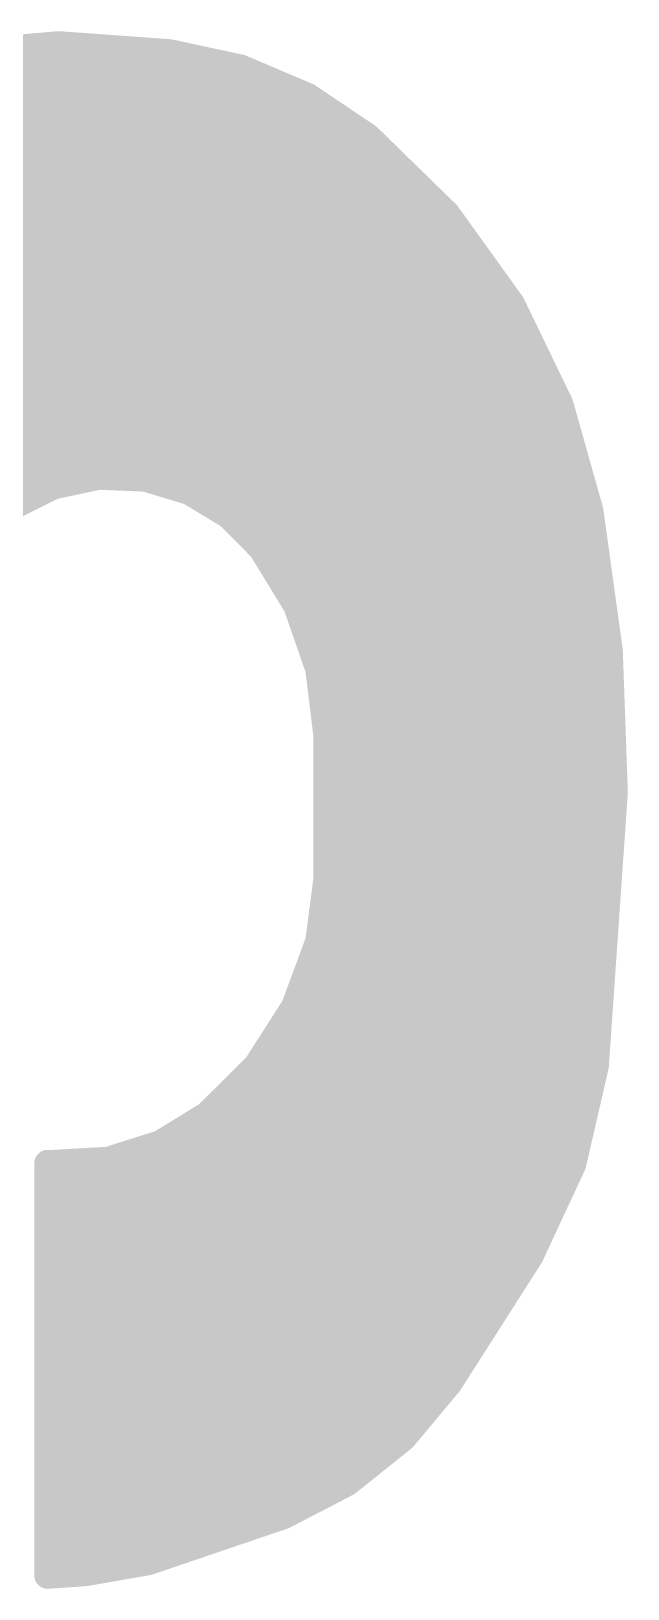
# Model space of a CAD drawing. Extents: x -27 to 80, y -11 to 53.
# Drawn here: x 22.032 to 22.591, y 29.591 to 31.051 of the extents above; entities that cross this region are included whole.
import ezdxf

# ---------------------------------------------------------------- set-up
doc = ezdxf.new("R2010")
doc.units = 0
doc.layers.add('21', color=53, linetype='CONTINUOUS')

msp = doc.modelspace()

# ---------------------------------------------------------------- linework, layer by layer
at = {"layer": '21', "const_width": 0.0254}
for points in [[(22.0574, 31.0388), (21.9519, 31.0294)], [(22.1615, 31.0312), (22.0574, 31.0388)], [(22.2279, 31.0169), (22.1615, 31.0312)], [(21.9045, 31.0134), (22.2362, 31.0134)], [(22.2905, 30.9903), (22.2279, 31.0169)], [(21.8392, 30.988), (22.294, 30.988)], [(22.3469, 30.9524), (22.2905, 30.9903)], [(21.8021, 30.9626), (22.3317, 30.9626)], [(22.4212, 30.8798), (22.3469, 30.9524)], [(21.7754, 30.9372), (22.3625, 30.9372)], [(21.7567, 30.9118), (22.3885, 30.9118)], [(21.738, 30.8864), (22.4145, 30.8864)], [(22.4818, 30.7954), (22.4212, 30.8798)], [(21.7208, 30.861), (22.4347, 30.861)], [(21.7071, 30.8356), (22.453, 30.8356)], [(22.3317, 30.7289), (21.9989, 30.8407)], [(21.9913, 30.8305), (22.3164, 30.7213)], [(21.956, 30.8102), (22.0897, 30.8102)], [(22.0517, 30.8102), (22.4712, 30.8102)], [(22.527, 30.7019), (22.4818, 30.7954)], [(21.9412, 30.7848), (22.1653, 30.7848)], [(22.1274, 30.7848), (22.487, 30.7848)], [(21.9265, 30.7594), (22.2409, 30.7594)], [(22.203, 30.7594), (22.4992, 30.7594)], [(21.9117, 30.734), (22.3165, 30.734)], [(22.2786, 30.734), (22.5115, 30.734)], [(22.3164, 30.7213), (22.4053, 30.3276)], [(22.4231, 30.3174), (22.3317, 30.7289)], [(21.8969, 30.7086), (22.3362, 30.7086)], [(22.3193, 30.7086), (22.5237, 30.7086)], [(22.5552, 30.6019), (22.527, 30.7019)], [(21.8822, 30.6832), (22.3419, 30.6832)], [(22.325, 30.6832), (22.5322, 30.6832)], [(21.8674, 30.6578), (22.3475, 30.6578)], [(22.3307, 30.6578), (22.5394, 30.6578)], [(21.8526, 30.6324), (22.0864, 30.6324)], [(22.0524, 30.6251), (22.095, 30.6342)], [(22.095, 30.6342), (22.1386, 30.6324)], [(22.1386, 30.6324), (22.1802, 30.6198)], [(22.1386, 30.6324), (22.3531, 30.6324)], [(22.3365, 30.6324), (22.5466, 30.6324)], [(22.0134, 30.6056), (22.0524, 30.6251)], [(22.1802, 30.6198), (22.2174, 30.5973)], [(22.2014, 30.607), (22.3588, 30.607)], [(22.3422, 30.607), (22.5538, 30.607)], [(22.5734, 30.4704), (22.5552, 30.6019)], [(22.2174, 30.5973), (22.2479, 30.5664)], [(22.2329, 30.5816), (22.3644, 30.5816)], [(22.3479, 30.5816), (22.558, 30.5816)], [(22.2479, 30.5664), (22.2806, 30.5128)], [(22.2541, 30.5562), (22.3701, 30.5562)], [(22.3537, 30.5562), (22.5615, 30.5562)], [(22.2696, 30.5308), (22.3757, 30.5308)], [(22.3594, 30.5308), (22.5651, 30.5308)], [(22.2806, 30.5128), (22.3012, 30.4534)], [(22.2831, 30.5054), (22.3813, 30.5054)], [(22.3651, 30.5054), (22.5686, 30.5054)], [(22.292, 30.48), (22.387, 30.48)], [(22.3709, 30.48), (22.5721, 30.48)], [(22.5781, 30.3378), (22.5734, 30.4704)], [(22.3008, 30.4546), (22.3926, 30.4546)], [(22.3766, 30.4546), (22.574, 30.4546)], [(22.3012, 30.4534), (22.3088, 30.3911)], [(22.3041, 30.4292), (22.3983, 30.4292)], [(22.3824, 30.4292), (22.5749, 30.4292)], [(22.3072, 30.4038), (22.4039, 30.4038)], [(22.3881, 30.4038), (22.5758, 30.4038)], [(22.3088, 30.3911), (22.3088, 30.2565)], [(22.3088, 30.3784), (22.4096, 30.3784)], [(22.3938, 30.3784), (22.5767, 30.3784)], [(22.3088, 30.353), (22.4152, 30.353)], [(22.3996, 30.353), (22.5776, 30.353)], [(22.5603, 30.0812), (22.5781, 30.3378)], [(22.4053, 30.3276), (22.0472, 29.6037)], [(22.3088, 30.3276), (22.4208, 30.3276)], [(22.4053, 30.3276), (22.5774, 30.3276)], [(22.0472, 29.6037), (22.4231, 30.3174)], [(22.3088, 30.3022), (22.4151, 30.3022)], [(22.3927, 30.3022), (22.5756, 30.3022)], [(22.3088, 30.2768), (22.4017, 30.2768)], [(22.3802, 30.2768), (22.5739, 30.2768)], [(22.3088, 30.2565), (22.3012, 30.1981)], [(22.3081, 30.2514), (22.3883, 30.2514)], [(22.3676, 30.2514), (22.5721, 30.2514)], [(22.3048, 30.226), (22.375, 30.226)], [(22.355, 30.226), (22.5703, 30.226)], [(22.3012, 30.1981), (22.2786, 30.1368)], [(22.3015, 30.2006), (22.3616, 30.2006)], [(22.3425, 30.2006), (22.5686, 30.2006)], [(22.2928, 30.1752), (22.3482, 30.1752)], [(22.3299, 30.1752), (22.5668, 30.1752)], [(22.2834, 30.1498), (22.3348, 30.1498)], [(22.3173, 30.1498), (22.5651, 30.1498)], [(22.2786, 30.1368), (22.2434, 30.0817)], [(22.2707, 30.1244), (22.3214, 30.1244)], [(22.3048, 30.1244), (22.5633, 30.1244)], [(22.2544, 30.099), (22.3081, 30.099)], [(22.2922, 30.099), (22.5615, 30.099)], [(22.2434, 30.0817), (22.1971, 30.0355)], [(22.5391, 29.9891), (22.5603, 30.0812)], [(22.2353, 30.0736), (22.2947, 30.0736)], [(22.2797, 30.0736), (22.5585, 30.0736)], [(22.2098, 30.0482), (22.2813, 30.0482)], [(22.2671, 30.0482), (22.5527, 30.0482)], [(22.1971, 30.0355), (22.1531, 30.0084)], [(22.1765, 30.0228), (22.2679, 30.0228)], [(22.2545, 30.0228), (22.5468, 30.0228)], [(22.1531, 30.0084), (22.1039, 29.9928)], [(22.0523, 29.9898), (22.0472, 29.9898)], [(22.0472, 29.9898), (22.0472, 29.6037)], [(22.1039, 29.9928), (22.0523, 29.9898)], [(22.1184, 29.9974), (22.2546, 29.9974)], [(22.242, 29.9974), (22.541, 29.9974)], [(22.4993, 29.9034), (22.5391, 29.9891)], [(22.0472, 29.972), (22.2412, 29.972)], [(22.2294, 29.972), (22.5311, 29.972)], [(22.0472, 29.9466), (22.2278, 29.9466)], [(22.2168, 29.9466), (22.5193, 29.9466)], [(22.0472, 29.9212), (22.2144, 29.9212)], [(22.2043, 29.9212), (22.5076, 29.9212)], [(22.4231, 29.784), (22.4993, 29.9034)], [(22.0472, 29.8958), (22.201, 29.8958)], [(22.1917, 29.8958), (22.4944, 29.8958)], [(22.0472, 29.8704), (22.1877, 29.8704)], [(22.1791, 29.8704), (22.4782, 29.8704)], [(22.0472, 29.845), (22.1743, 29.845)], [(22.1666, 29.845), (22.462, 29.845)], [(22.0472, 29.8196), (22.1609, 29.8196)], [(22.154, 29.8196), (22.4458, 29.8196)], [(22.0472, 29.7942), (22.1475, 29.7942)], [(22.1414, 29.7942), (22.4296, 29.7942)], [(22.3801, 29.7325), (22.4231, 29.784)], [(22.0472, 29.7688), (22.1342, 29.7688)], [(22.1289, 29.7688), (22.4104, 29.7688)], [(22.0472, 29.7434), (22.1208, 29.7434)], [(22.1163, 29.7434), (22.3891, 29.7434)], [(22.3277, 29.6905), (22.3801, 29.7325)], [(22.0472, 29.718), (22.1074, 29.718)], [(22.1037, 29.718), (22.362, 29.718)], [(22.0472, 29.6926), (22.094, 29.6926)], [(22.0912, 29.6926), (22.3303, 29.6926)], [(22.2682, 29.6596), (22.3277, 29.6905)], [(22.0472, 29.6672), (22.0806, 29.6672)], [(22.0786, 29.6672), (22.2828, 29.6672)], [(22.1412, 29.6164), (22.2682, 29.6596)], [(22.0472, 29.6418), (22.0673, 29.6418)], [(22.0661, 29.6418), (22.2159, 29.6418)], [(22.0472, 29.6164), (22.0539, 29.6164)], [(22.0535, 29.6164), (22.1412, 29.6164)], [(22.0828, 29.6062), (22.1412, 29.6164)], [(22.0472, 29.6037), (22.0828, 29.6062)]]:
    msp.add_lwpolyline(points, dxfattribs=at)
at = {"layer": '21', "const_width": 0.0127}
for points in [[(22.0579, 31.0451, 1), (22.0569, 31.0325)], [(22.058, 31.0325, 1), (22.0568, 31.0451)], [(22.1628, 31.0374, 1), (22.1602, 31.025)], [(22.161, 31.0249, 1), (22.162, 31.0375)], [(22.2304, 31.0228, 1), (22.2255, 31.0111)], [(22.2266, 31.0107, 1), (22.2293, 31.0231)], [(22.2362, 31.007, 1), (22.2362, 31.0198)], [(22.294, 30.9956, 1), (22.287, 30.9851)], [(22.288, 30.9845, 1), (22.293, 30.9962)], [(22.294, 30.9817, 1), (22.294, 30.9944)], [(22.3317, 30.9563, 1), (22.3317, 30.969)], [(22.3513, 30.9569, 1), (22.3425, 30.9479)], [(22.3434, 30.9471, 1), (22.3504, 30.9577)], [(22.3625, 30.9308, 1), (22.3625, 30.9436)], [(22.3885, 30.9055, 1), (22.3885, 30.9182)], [(22.4145, 30.8801, 1), (22.4145, 30.8928)], [(22.4264, 30.8835, 1), (22.416, 30.8761)], [(22.4168, 30.8753, 1), (22.4256, 30.8843)], [(22.4347, 30.8546, 1), (22.4347, 30.8674)], [(22.453, 30.8293, 1), (22.453, 30.842)], [(22.0517, 30.8166, 1), (22.0517, 30.8039)], [(22.0897, 30.8039, 1), (22.0897, 30.8166)], [(22.4712, 30.8039, 1), (22.4712, 30.8166)], [(22.4876, 30.7982, 1), (22.4761, 30.7927)], [(22.4767, 30.7917, 1), (22.487, 30.7991)], [(22.1274, 30.7912, 1), (22.1274, 30.7784)], [(22.1653, 30.7784, 1), (22.1653, 30.7912)], [(22.487, 30.7784, 1), (22.487, 30.7912)], [(22.203, 30.7658, 1), (22.203, 30.7531)], [(22.2409, 30.7531, 1), (22.2409, 30.7658)], [(22.4992, 30.7531, 1), (22.4992, 30.7658)], [(22.2786, 30.7404, 1), (22.2786, 30.7277)], [(22.3165, 30.7277, 1), (22.3165, 30.7404)], [(22.5115, 30.7277, 1), (22.5115, 30.7404)], [(22.3226, 30.7227, 1), (22.3102, 30.7199)], [(22.3144, 30.7153, 1), (22.3184, 30.7273)], [(22.3379, 30.7303, 1), (22.3255, 30.7275)], [(22.3297, 30.7229, 1), (22.3337, 30.7349)], [(22.3193, 30.715, 1), (22.3193, 30.7022)], [(22.3362, 30.7022, 1), (22.3362, 30.715)], [(22.5237, 30.7022, 1), (22.5237, 30.715)], [(22.5331, 30.7036, 1), (22.5208, 30.7001)], [(22.5212, 30.6991, 1), (22.5327, 30.7046)], [(22.325, 30.6896, 1), (22.325, 30.6769)], [(22.3419, 30.6769, 1), (22.3419, 30.6896)], [(22.5322, 30.6769, 1), (22.5322, 30.6896)], [(22.3307, 30.6642, 1), (22.3307, 30.6515)], [(22.3475, 30.6515, 1), (22.3475, 30.6642)], [(22.5394, 30.6515, 1), (22.5394, 30.6642)], [(22.0864, 30.626, 1), (22.0864, 30.6388)], [(22.0953, 30.6406, 1), (22.0948, 30.6279)], [(22.0963, 30.628, 1), (22.0937, 30.6405)], [(22.1386, 30.6388, 1), (22.1386, 30.626)], [(22.1404, 30.6385, 1), (22.1368, 30.6263)], [(22.1383, 30.6261, 1), (22.1389, 30.6387)], [(22.3365, 30.6388, 1), (22.3365, 30.626)], [(22.3531, 30.626, 1), (22.3531, 30.6388)], [(22.5466, 30.626, 1), (22.5466, 30.6388)], [(22.051, 30.6313, 1), (22.0537, 30.6189)], [(22.0552, 30.6194, 1), (22.0495, 30.6308)], [(22.1835, 30.6252, 1), (22.1769, 30.6144)], [(22.1783, 30.6137, 1), (22.182, 30.6259)], [(22.2014, 30.6134, 1), (22.2014, 30.6007)], [(22.3422, 30.6134, 1), (22.3422, 30.6007)], [(22.3588, 30.6007, 1), (22.3588, 30.6134)], [(22.5615, 30.6028, 1), (22.5489, 30.601)], [(22.5538, 30.6007, 1), (22.5538, 30.6134)], [(22.2219, 30.6018, 1), (22.2129, 30.5929)], [(22.2141, 30.5919, 1), (22.2207, 30.6028)], [(22.5491, 30.6002, 1), (22.5613, 30.6036)], [(22.2329, 30.588, 1), (22.2329, 30.5753)], [(22.3479, 30.588, 1), (22.3479, 30.5753)], [(22.3644, 30.5753, 1), (22.3644, 30.588)], [(22.558, 30.5753, 1), (22.558, 30.588)], [(22.2533, 30.5697, 1), (22.2425, 30.5631)], [(22.2434, 30.5619, 1), (22.2524, 30.5709)], [(22.2541, 30.5626, 1), (22.2541, 30.5498)], [(22.3537, 30.5626, 1), (22.3537, 30.5498)], [(22.3701, 30.5498, 1), (22.3701, 30.5626)], [(22.5615, 30.5498, 1), (22.5615, 30.5626)], [(22.2696, 30.5372, 1), (22.2696, 30.5245)], [(22.3594, 30.5372, 1), (22.3594, 30.5245)], [(22.3757, 30.5245, 1), (22.3757, 30.5372)], [(22.5651, 30.5245, 1), (22.5651, 30.5372)], [(22.2866, 30.5148, 1), (22.2746, 30.5107)], [(22.2751, 30.5095, 1), (22.286, 30.5161)], [(22.2831, 30.5118, 1), (22.2831, 30.4991)], [(22.3651, 30.5118, 1), (22.3651, 30.4991)], [(22.3813, 30.4991, 1), (22.3813, 30.5118)], [(22.5686, 30.4991, 1), (22.5686, 30.5118)], [(22.292, 30.4864, 1), (22.292, 30.4736)], [(22.3709, 30.4864, 1), (22.3709, 30.4736)], [(22.387, 30.4736, 1), (22.387, 30.4864)], [(22.5798, 30.4707, 1), (22.5671, 30.4702)], [(22.5721, 30.4736, 1), (22.5721, 30.4864)], [(22.3008, 30.461, 1), (22.3008, 30.4483)], [(22.3766, 30.461, 1), (22.3766, 30.4483)], [(22.3926, 30.4483, 1), (22.3926, 30.461)], [(22.5671, 30.4696, 1), (22.5797, 30.4713)], [(22.574, 30.4483, 1), (22.574, 30.461)], [(22.3075, 30.4542, 1), (22.2949, 30.4527)], [(22.2952, 30.4514, 1), (22.3072, 30.4555)], [(22.3041, 30.4356, 1), (22.3041, 30.4229)], [(22.3824, 30.4356, 1), (22.3824, 30.4229)], [(22.3983, 30.4229, 1), (22.3983, 30.4356)], [(22.5749, 30.4229, 1), (22.5749, 30.4356)], [(22.3072, 30.4102, 1), (22.3072, 30.3974)], [(22.3881, 30.4102, 1), (22.3881, 30.3974)], [(22.4039, 30.3974, 1), (22.4039, 30.4102)], [(22.5758, 30.3974, 1), (22.5758, 30.4102)], [(22.3152, 30.3911, 1), (22.3025, 30.3911)], [(22.3025, 30.3903, 1), (22.3151, 30.3919)], [(22.3088, 30.3848, 1), (22.3088, 30.3721)], [(22.3938, 30.3848, 1), (22.3938, 30.3721)], [(22.4096, 30.3721, 1), (22.4096, 30.3848)], [(22.5767, 30.3721, 1), (22.5767, 30.3848)], [(22.3088, 30.3594, 1), (22.3088, 30.3467)], [(22.3996, 30.3594, 1), (22.3996, 30.3467)], [(22.4152, 30.3467, 1), (22.4152, 30.3594)], [(22.5776, 30.3467, 1), (22.5776, 30.3594)], [(22.5844, 30.3374, 1), (22.5718, 30.3382)], [(22.3088, 30.334, 1), (22.3088, 30.3212)], [(22.4053, 30.334, 1), (22.4053, 30.3212)], [(22.411, 30.3248, 1), (22.3996, 30.3304)], [(22.4208, 30.3212, 1), (22.4208, 30.334)], [(22.5718, 30.3376, 1), (22.5844, 30.338)], [(22.5774, 30.3212, 1), (22.5774, 30.334)], [(22.3991, 30.3262, 1), (22.4115, 30.329)], [(22.4169, 30.316, 1), (22.4293, 30.3188)], [(22.4287, 30.3144, 1), (22.4175, 30.3204)], [(22.3088, 30.3086, 1), (22.3088, 30.2959)], [(22.3927, 30.3086, 1), (22.3927, 30.2959)], [(22.4151, 30.2959, 1), (22.4151, 30.3086)], [(22.5756, 30.2959, 1), (22.5756, 30.3086)], [(22.3088, 30.2832, 1), (22.3088, 30.2705)], [(22.3802, 30.2832, 1), (22.3802, 30.2705)], [(22.4017, 30.2705, 1), (22.4017, 30.2832)], [(22.5739, 30.2705, 1), (22.5739, 30.2832)], [(22.3081, 30.2578, 1), (22.3081, 30.245)], [(22.3151, 30.2557, 1), (22.3025, 30.2573)], [(22.3025, 30.2565, 1), (22.3152, 30.2565)], [(22.3676, 30.2578, 1), (22.3676, 30.245)], [(22.3883, 30.245, 1), (22.3883, 30.2578)], [(22.5721, 30.245, 1), (22.5721, 30.2578)], [(22.3048, 30.2324, 1), (22.3048, 30.2197)], [(22.355, 30.2324, 1), (22.355, 30.2197)], [(22.375, 30.2197, 1), (22.375, 30.2324)], [(22.5703, 30.2197, 1), (22.5703, 30.2324)], [(22.2949, 30.1989, 1), (22.3075, 30.1973)], [(22.3015, 30.207, 1), (22.3015, 30.1943)], [(22.3072, 30.1959, 1), (22.2952, 30.2003)], [(22.3425, 30.207, 1), (22.3425, 30.1943)], [(22.3616, 30.1943, 1), (22.3616, 30.207)], [(22.5686, 30.1943, 1), (22.5686, 30.207)], [(22.2928, 30.1816, 1), (22.2928, 30.1688)], [(22.3299, 30.1816, 1), (22.3299, 30.1688)], [(22.3482, 30.1688, 1), (22.3482, 30.1816)], [(22.5668, 30.1688, 1), (22.5668, 30.1816)], [(22.2834, 30.1562, 1), (22.2834, 30.1435)], [(22.3173, 30.1562, 1), (22.3173, 30.1435)], [(22.3348, 30.1435, 1), (22.3348, 30.1562)], [(22.5651, 30.1435, 1), (22.5651, 30.1562)], [(22.284, 30.1333, 1), (22.2733, 30.1402)], [(22.2707, 30.1308, 1), (22.2707, 30.1181)], [(22.2727, 30.1389, 1), (22.2846, 30.1346)], [(22.3048, 30.1308, 1), (22.3048, 30.1181)], [(22.3214, 30.1181, 1), (22.3214, 30.1308)], [(22.5633, 30.1181, 1), (22.5633, 30.1308)], [(22.2544, 30.1054, 1), (22.2544, 30.0926)], [(22.2922, 30.1054, 1), (22.2922, 30.0926)], [(22.3081, 30.0926, 1), (22.3081, 30.1054)], [(22.5615, 30.0926, 1), (22.5615, 30.1054)], [(22.238, 30.0851, 1), (22.2487, 30.0783)], [(22.2478, 30.0772, 1), (22.2389, 30.0862)], [(22.554, 30.0816, 1), (22.5666, 30.0808)], [(22.5665, 30.0798, 1), (22.5541, 30.0826)], [(22.2353, 30.08, 1), (22.2353, 30.0673)], [(22.2797, 30.08, 1), (22.2797, 30.0673)], [(22.2947, 30.0673, 1), (22.2947, 30.08)], [(22.5585, 30.0673, 1), (22.5585, 30.08)], [(22.2098, 30.0546, 1), (22.2098, 30.0419)], [(22.2671, 30.0546, 1), (22.2671, 30.0419)], [(22.2813, 30.0419, 1), (22.2813, 30.0546)], [(22.5527, 30.0419, 1), (22.5527, 30.0546)], [(22.1926, 30.04, 1), (22.2016, 30.031)], [(22.2004, 30.0301, 1), (22.1938, 30.0409)], [(22.1765, 30.0292, 1), (22.1765, 30.0164)], [(22.2545, 30.0292, 1), (22.2545, 30.0164)], [(22.2679, 30.0164, 1), (22.2679, 30.0292)], [(22.5468, 30.0164, 1), (22.5468, 30.0292)], [(22.1498, 30.0138, 1), (22.1565, 30.003)], [(22.155, 30.0023, 1), (22.1512, 30.0144)], [(22.0536, 29.9898, 1), (22.0408, 29.9898)], [(22.0472, 29.9962, 1), (22.0472, 29.9835)], [(22.0519, 29.9961, 1), (22.0527, 29.9835)], [(22.0523, 29.9835, 1), (22.0523, 29.9962)], [(22.102, 29.9989, 1), (22.1058, 29.9868)], [(22.1042, 29.9865, 1), (22.1035, 29.9992)], [(22.1184, 30.0038, 1), (22.1184, 29.9911)], [(22.242, 30.0038, 1), (22.242, 29.9911)], [(22.2546, 29.9911, 1), (22.2546, 30.0038)], [(22.5448, 29.9864, 1), (22.5333, 29.9918)], [(22.541, 29.9911, 1), (22.541, 30.0038)], [(22.5329, 29.9905, 1), (22.5453, 29.9877)], [(22.0472, 29.9784, 1), (22.0472, 29.9657)], [(22.2294, 29.9784, 1), (22.2294, 29.9657)], [(22.2412, 29.9657, 1), (22.2412, 29.9784)], [(22.5311, 29.9657, 1), (22.5311, 29.9784)], [(22.0472, 29.953, 1), (22.0472, 29.9402)], [(22.2168, 29.953, 1), (22.2168, 29.9402)], [(22.2278, 29.9402, 1), (22.2278, 29.953)], [(22.5193, 29.9402, 1), (22.5193, 29.953)], [(22.0472, 29.9276, 1), (22.0472, 29.9149)], [(22.2043, 29.9276, 1), (22.2043, 29.9149)], [(22.2144, 29.9149, 1), (22.2144, 29.9276)], [(22.5076, 29.9149, 1), (22.5076, 29.9276)], [(22.4935, 29.9061, 1), (22.5051, 29.9007)], [(22.5047, 29.9, 1), (22.4939, 29.9068)], [(22.0472, 29.9022, 1), (22.0472, 29.8895)], [(22.1917, 29.9022, 1), (22.1917, 29.8895)], [(22.201, 29.8895, 1), (22.201, 29.9022)], [(22.4944, 29.8895, 1), (22.4944, 29.9022)], [(22.0472, 29.8768, 1), (22.0472, 29.864)], [(22.1791, 29.8768, 1), (22.1791, 29.864)], [(22.1877, 29.864, 1), (22.1877, 29.8768)], [(22.4782, 29.864, 1), (22.4782, 29.8768)], [(22.0472, 29.8514, 1), (22.0472, 29.8387)], [(22.1666, 29.8514, 1), (22.1666, 29.8387)], [(22.1743, 29.8387, 1), (22.1743, 29.8514)], [(22.462, 29.8387, 1), (22.462, 29.8514)], [(22.0472, 29.826, 1), (22.0472, 29.8133)], [(22.154, 29.826, 1), (22.154, 29.8133)], [(22.1609, 29.8133, 1), (22.1609, 29.826)], [(22.4458, 29.8133, 1), (22.4458, 29.826)], [(22.0472, 29.8006, 1), (22.0472, 29.7878)], [(22.1414, 29.8006, 1), (22.1414, 29.7878)], [(22.1475, 29.7878, 1), (22.1475, 29.8006)], [(22.428, 29.7799, 1), (22.4182, 29.7881)], [(22.4296, 29.7878, 1), (22.4296, 29.8006)], [(22.0472, 29.7752, 1), (22.0472, 29.7625)], [(22.1289, 29.7752, 1), (22.1289, 29.7625)], [(22.1342, 29.7625, 1), (22.1342, 29.7752)], [(22.4104, 29.7625, 1), (22.4104, 29.7752)], [(22.4177, 29.7874, 1), (22.4285, 29.7806)], [(22.0472, 29.7498, 1), (22.0472, 29.737)], [(22.1163, 29.7498, 1), (22.1163, 29.737)], [(22.1208, 29.737, 1), (22.1208, 29.7498)], [(22.3891, 29.737, 1), (22.3891, 29.7498)], [(22.3752, 29.7366, 1), (22.3849, 29.7285)], [(22.384, 29.7276, 1), (22.3761, 29.7375)], [(22.0472, 29.7244, 1), (22.0472, 29.7116)], [(22.1037, 29.7244, 1), (22.1037, 29.7116)], [(22.1074, 29.7116, 1), (22.1074, 29.7244)], [(22.362, 29.7116, 1), (22.362, 29.7244)], [(22.0472, 29.699, 1), (22.0472, 29.6863)], [(22.0912, 29.699, 1), (22.0912, 29.6863)], [(22.094, 29.6863, 1), (22.094, 29.699)], [(22.3238, 29.6955, 1), (22.3317, 29.6856)], [(22.3307, 29.6849, 1), (22.3248, 29.6962)], [(22.3303, 29.6863, 1), (22.3303, 29.699)], [(22.0472, 29.6736, 1), (22.0472, 29.6608)], [(22.0786, 29.6736, 1), (22.0786, 29.6608)], [(22.0806, 29.6608, 1), (22.0806, 29.6736)], [(22.2828, 29.6608, 1), (22.2828, 29.6736)], [(22.2653, 29.6652, 1), (22.2711, 29.654)], [(22.2702, 29.6536, 1), (22.2662, 29.6656)], [(22.0472, 29.6482, 1), (22.0472, 29.6354)], [(22.0661, 29.6482, 1), (22.0661, 29.6354)], [(22.0673, 29.6354, 1), (22.0673, 29.6482)], [(22.2159, 29.6354, 1), (22.2159, 29.6482)], [(22.0472, 29.6228, 1), (22.0472, 29.6101)], [(22.0535, 29.6228, 1), (22.0535, 29.6101)], [(22.0539, 29.6101, 1), (22.0539, 29.6228)], [(22.1392, 29.6224, 1), (22.1432, 29.6104)], [(22.1423, 29.6101, 1), (22.1401, 29.6227)], [(22.1412, 29.6101, 1), (22.1412, 29.6228)], [(22.0408, 29.6037, 1), (22.0536, 29.6037)], [(22.0468, 29.61, 1), (22.0476, 29.5974)], [(22.0416, 29.6067, 1), (22.0528, 29.6007)], [(22.0415, 29.6065, 1), (22.0529, 29.6009)], [(22.0817, 29.6125, 1), (22.0839, 29.5999)], [(22.0832, 29.5999, 1), (22.0824, 29.6125)]]:
    msp.add_lwpolyline(points, format="xyb", dxfattribs=at)

doc.saveas('drawing.dxf')
